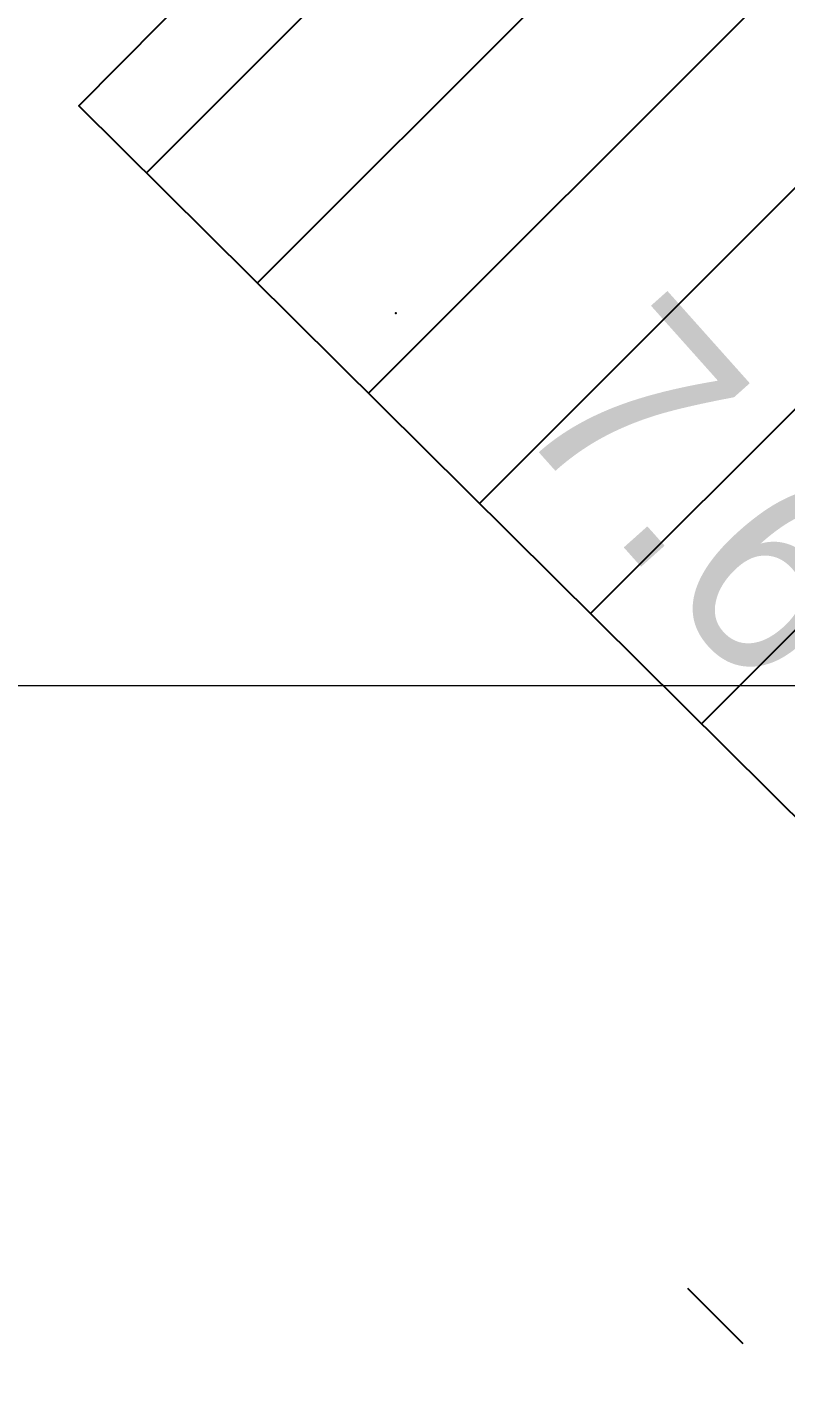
# Model space of a CAD drawing. Extents: x 1518652 to 1519378, y 5069750 to 5070202.
# Drawn here: x 1519030.36 to 1519035.21, y 5069851.7 to 5069860.46 of the extents above; entities that cross this region are included whole.
import ezdxf

# ---------------------------------------------------------------- set-up
doc = ezdxf.new("R2010")
doc.units = 0
doc.header["$MEASUREMENT"] = 0
for name, color, linetype in [('3110_EDresiden', 3, 'Continuous'), ('8324_altezza', 1, 'Continuous'), ('SCM_Campiture', 1, 'Continuous')]:
    doc.layers.add(name, color=color, linetype=linetype)
doc.styles.add('Style00', font='Leroy', dxfattribs={"height": 0.2})

# ---------------------------------------------------------------- blocks, each defined once
blk = doc.blocks.new('CAMP_7709D3A5')
at = {"layer": 'SCM_Campiture', "linetype": 'Continuous'}
blk.add_line((1519034.937, 5069852.049), (1519034.584, 5069852.403), dxfattribs=at)
blk = doc.blocks.new('CAMP_FED9B06F')
at = {"layer": 'SCM_Campiture', "linetype": 'Continuous'}
for p, q in [((1519031.123, 5069859.535), (1519044.204, 5069872.616)), ((1519031.833, 5069858.831), (1519044.915, 5069871.913)), ((1519032.543, 5069858.126), (1519040.041, 5069865.625)), ((1519033.253, 5069857.422), (1519040.752, 5069864.921)), ((1519033.962, 5069856.718), (1519041.462, 5069864.218)), ((1519034.672, 5069856.014), (1519042.173, 5069863.514))]:
    blk.add_line(p, q, dxfattribs=at)

msp = doc.modelspace()

# ---------------------------------------------------------------- linework, layer by layer
at = {"linetype": 'Continuous', "lineweight": 0, "elevation": 278.5111}
msp.add_lwpolyline([(1518671.7516, 5070152.927), (1519087.0714, 5070152.927), (1519087.0714, 5069856.2554), (1518671.7516, 5069856.2554)], close=True, dxfattribs=at)
at = {"layer": '3110_EDresiden', "color": 18, "linetype": 'Continuous', "true_color": 0x000000}
msp.add_polyline3d([(1519036.212, 5069854.486, 276.585), (1519030.691, 5069859.963, 276.585), (1519037.615, 5069866.943, 276.585), (1519030.815, 5069873.689, 276.585), (1519035.688, 5069878.602, 276.585), (1519041.741, 5069872.598, 276.585), (1519042.97, 5069873.838, 276.585), (1519045.091, 5069871.738, 276.585), (1519039.534, 5069866.127, 276.585), (1519043.507, 5069862.192, 276.585), (1519044.551, 5069863.246, 276.585), (1519048.744, 5069859.094, 276.585), (1519045.295, 5069855.611, 276.585), (1519044.682, 5069856.219, 276.585), (1519039.651, 5069851.7, 276.585), (1519037.9381, 5069853.6231, 276.585)], dxfattribs=at)
at = {"layer": '8324_altezza', "color": 18, "linetype": 'Continuous', "true_color": 0x000000}
msp.add_point((1519032.718, 5069858.639, 7.573), dxfattribs=at)

# ---------------------------------------------------------------- block references
at = {"layer": 'SCM_Campiture', "linetype": 'Continuous'}
for name in ['CAMP_FED9B06F', 'CAMP_7709D3A5']:
    msp.add_blockref(name, (0, 0), dxfattribs=at)

# ---------------------------------------------------------------- texts
at = {"layer": '8324_altezza', "color": 18, "linetype": 'Continuous', "true_color": 0x000000, "style": 'Style00'}
msp.add_text('7.6', height=1.3, rotation=311.77013, dxfattribs=at).set_placement((1519033.4249, 5069857.9802))

doc.saveas('drawing.dxf')
